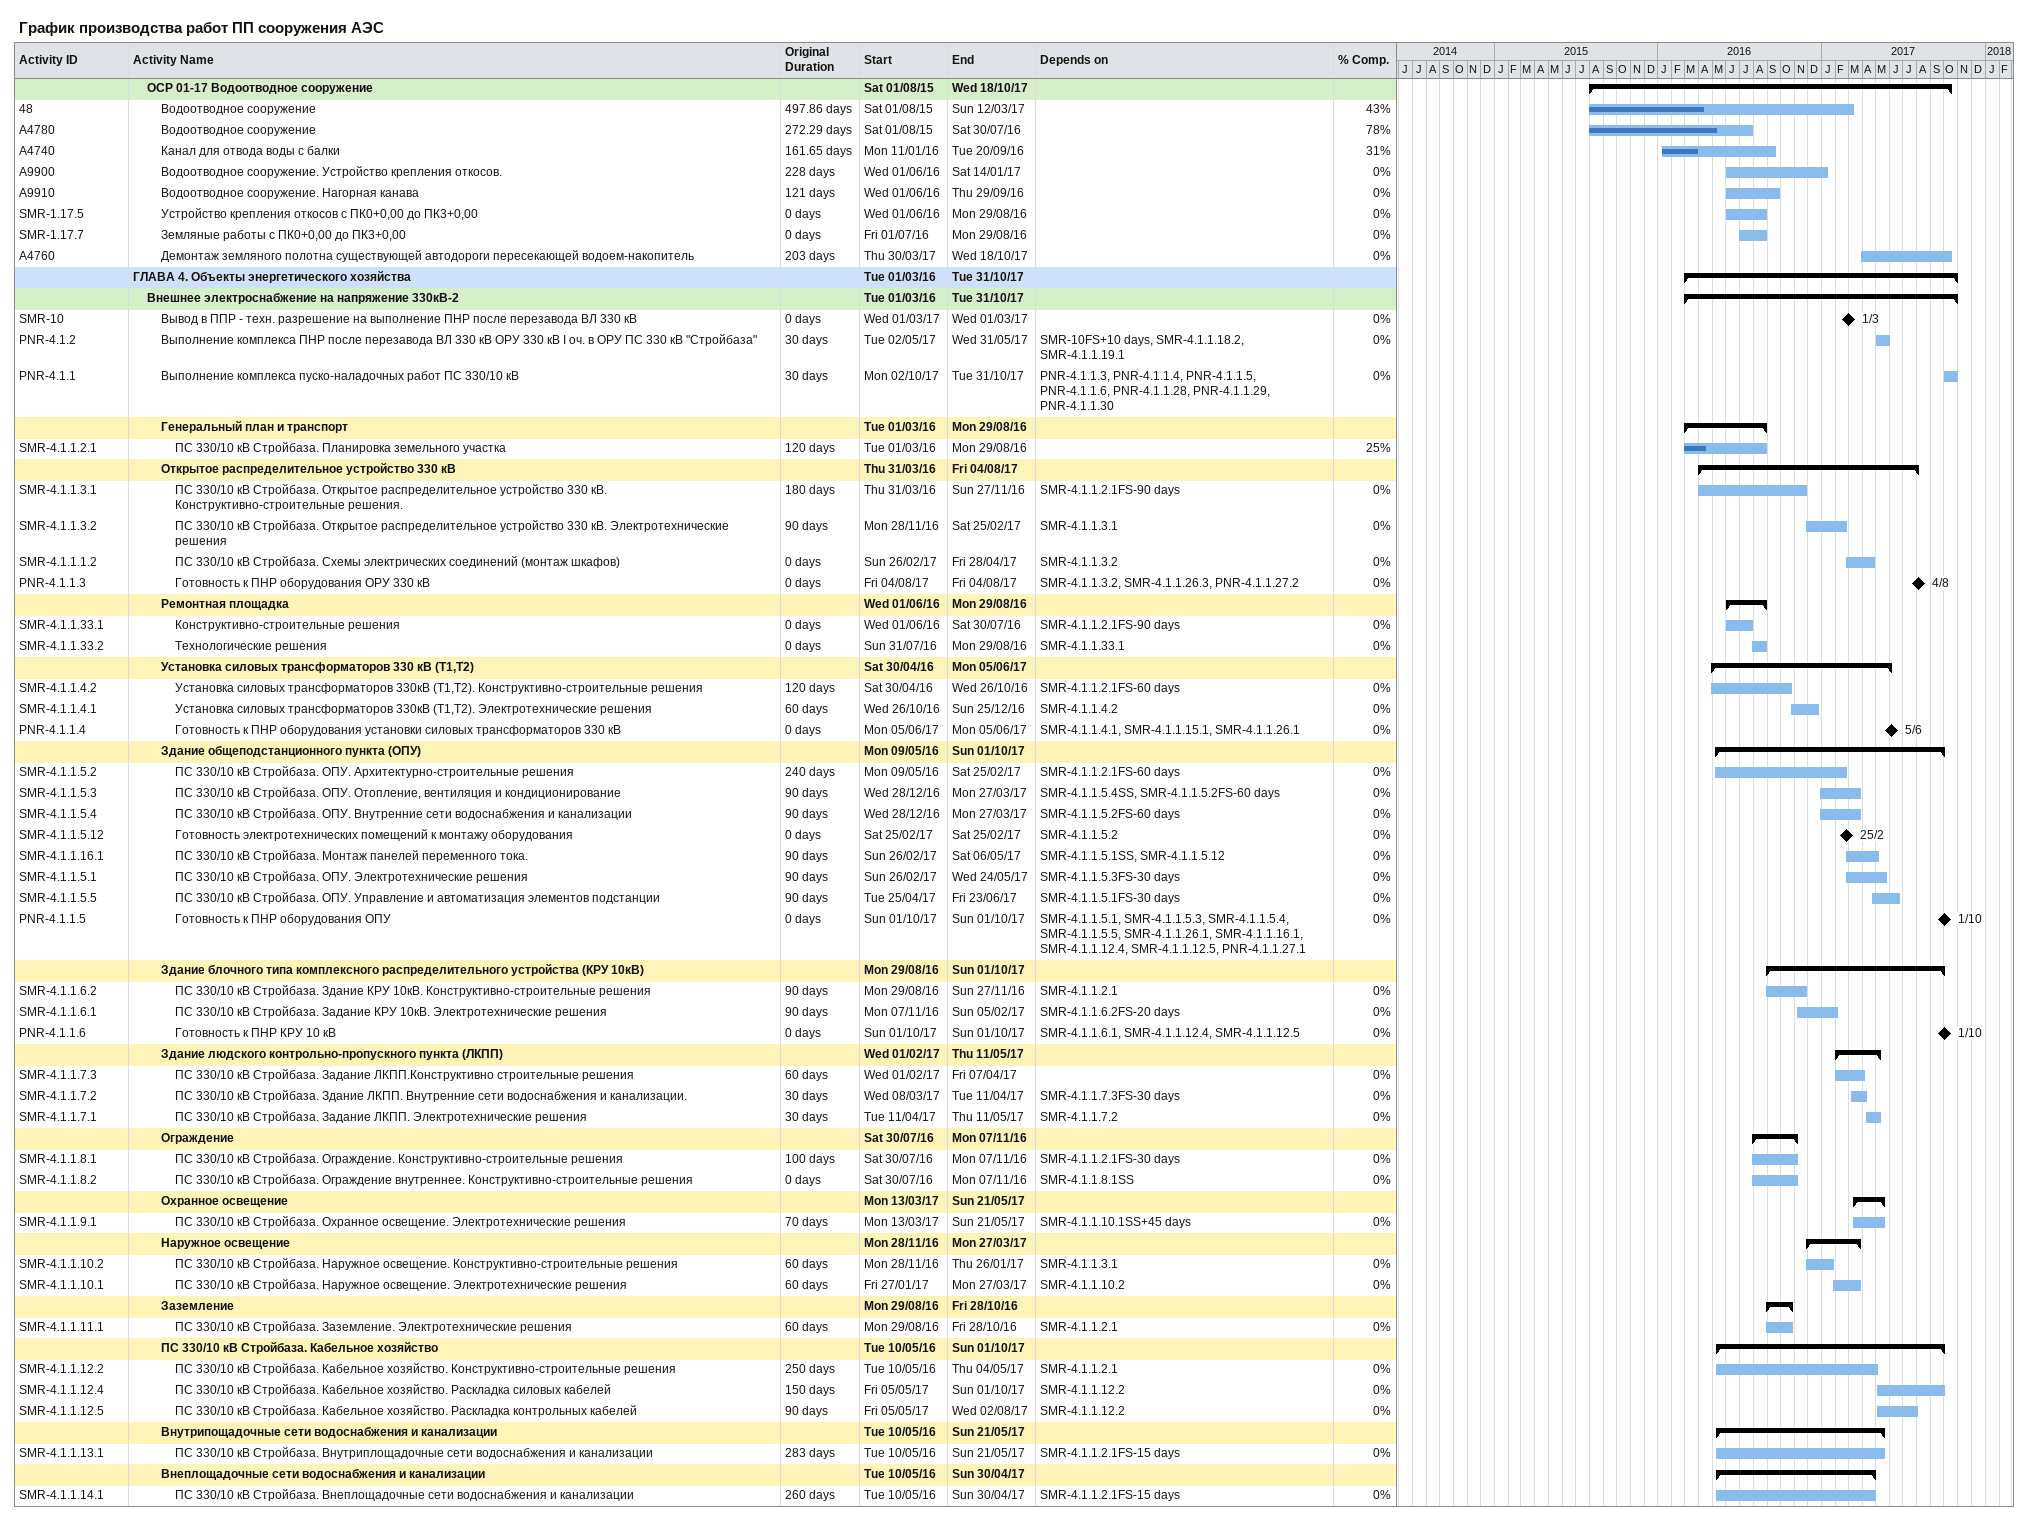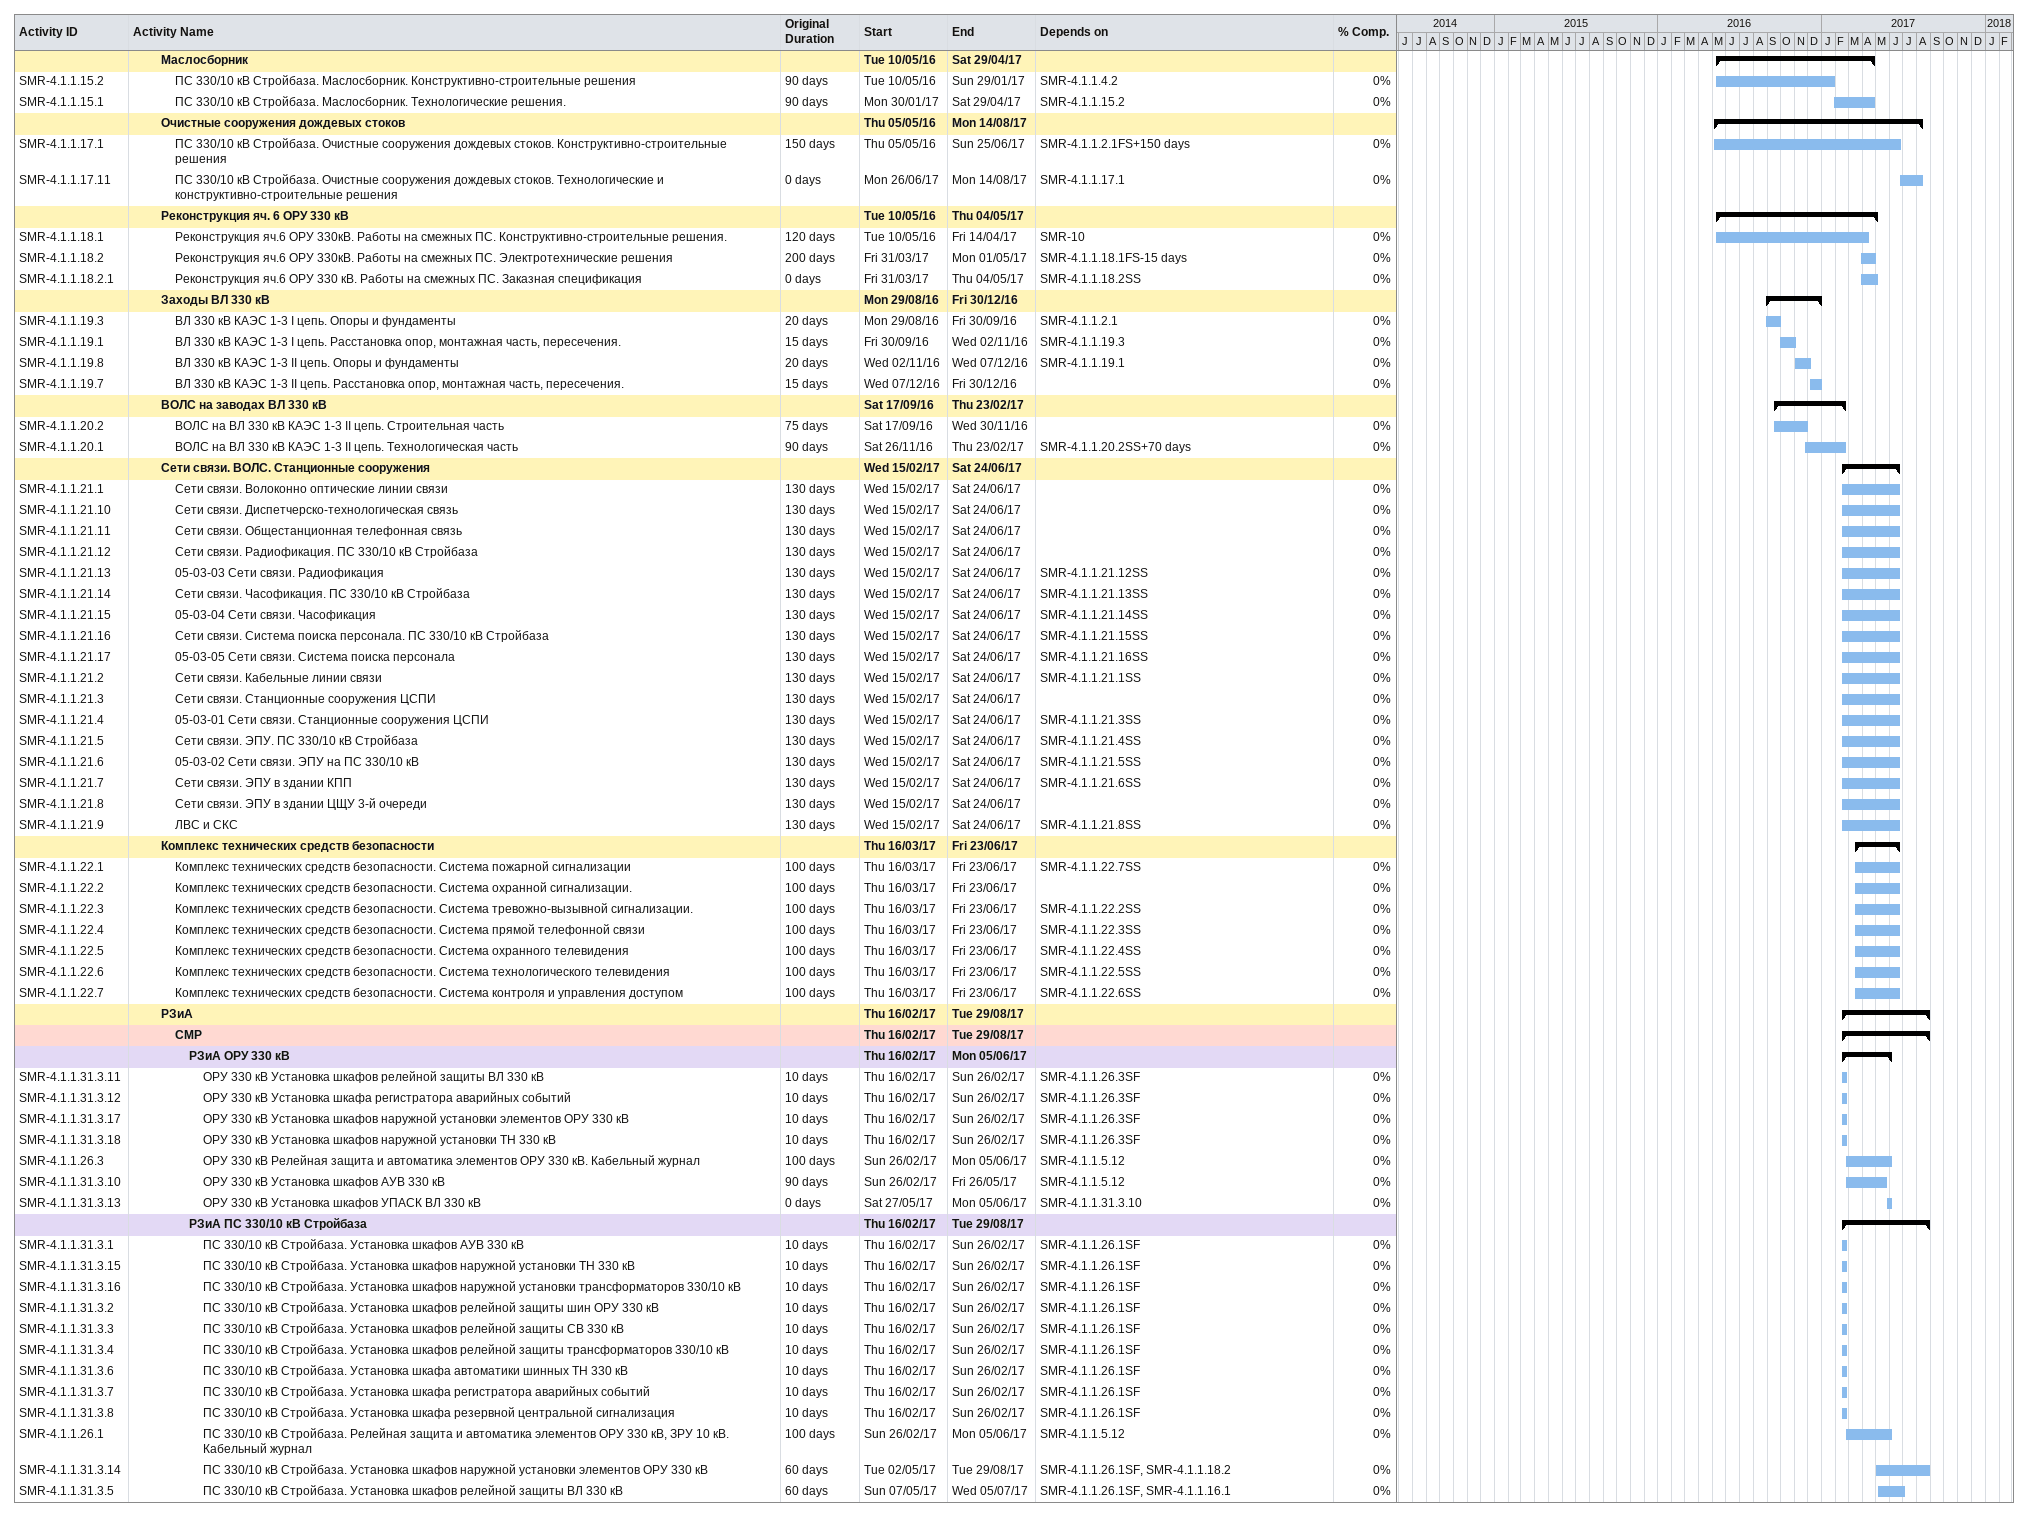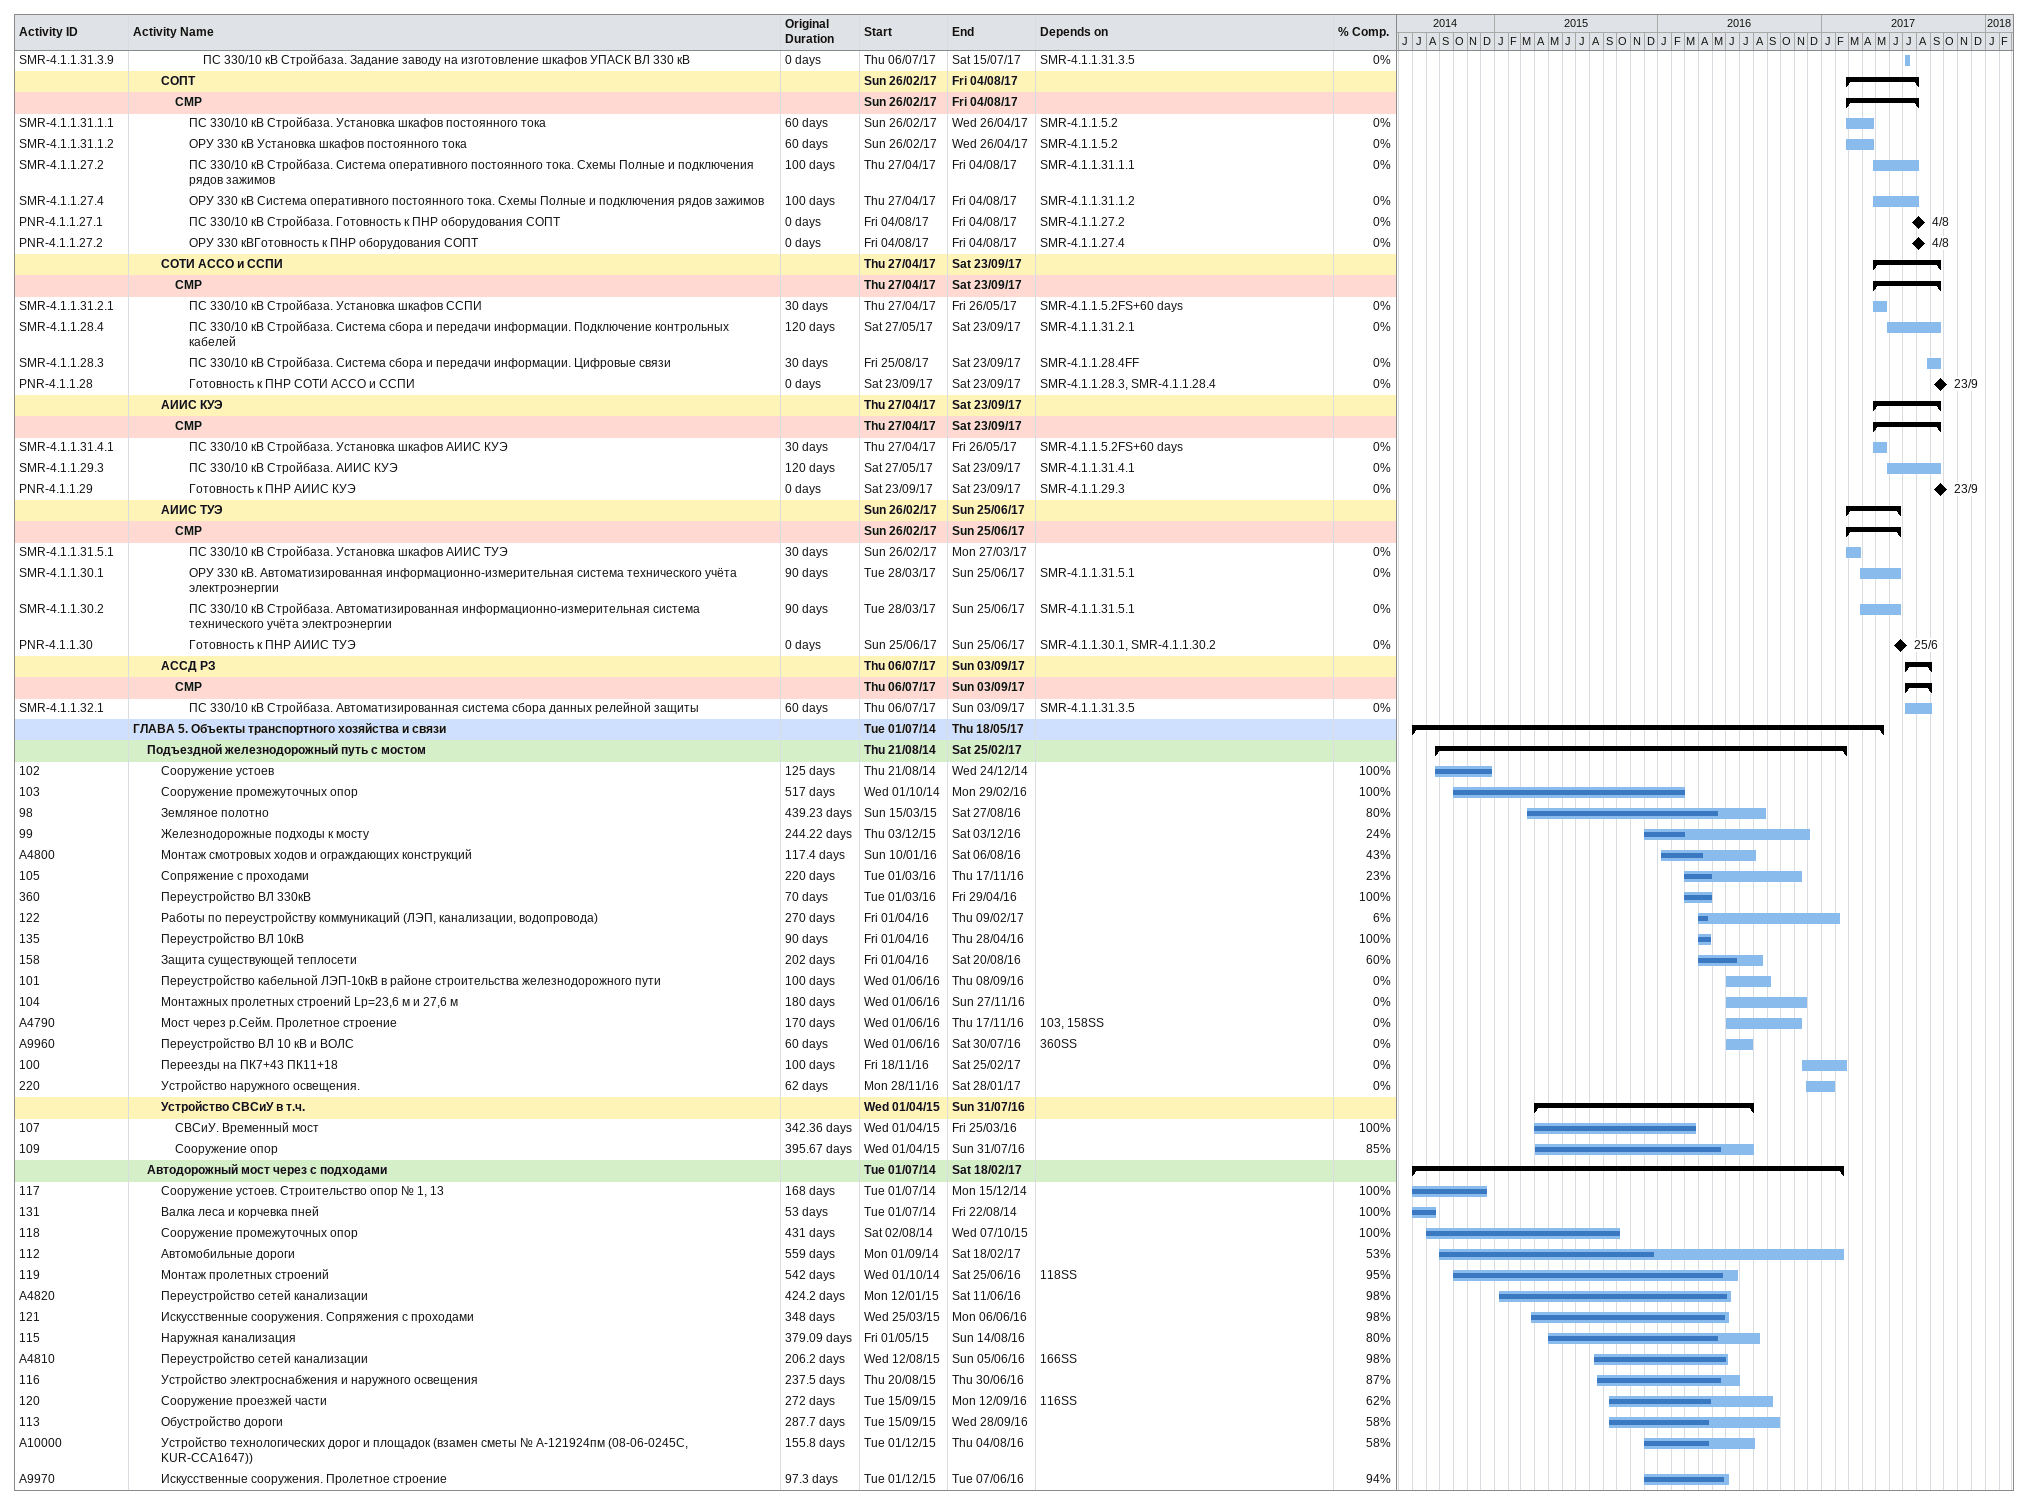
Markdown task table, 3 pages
График производства работ ПП сооружения АЭС

| ID | Level | Task | Original duration | Start | Finish | Predecessors | % complete |
|---|---|---|---|---|---|---|---|
|  | 2 | **ОСР 01-17 Водоотводное сооружение** |  | 2015-08-01 | 2017-10-18 |  |  |
| 48 | 3 | Водоотводное сооружение | 497.86d | 2015-08-01 | 2017-03-12 |  | 43 |
| A4780 | 3 | Водоотводное сооружение | 272.29d | 2015-08-01 | 2016-07-30 |  | 78 |
| A4740 | 3 | Канал для отвода воды с балки | 161.65d | 2016-01-11 | 2016-09-20 |  | 31 |
| A9900 | 3 | Водоотводное сооружение. Устройство крепления откосов. | 228d | 2016-06-01 | 2017-01-14 |  | 0 |
| A9910 | 3 | Водоотводное сооружение. Нагорная канава | 121d | 2016-06-01 | 2016-09-29 |  | 0 |
| SMR-1.17.5 | 3 | Устройство крепления откосов с ПК0+0,00 до ПК3+0,00 | 0d | 2016-06-01 | 2016-08-29 |  | 0 |
| SMR-1.17.7 | 3 | Земляные работы с ПК0+0,00 до ПК3+0,00 | 0d | 2016-07-01 | 2016-08-29 |  | 0 |
| A4760 | 3 | Демонтаж земляного полотна существующей автодороги пересекающей водоем-накопитель | 203d | 2017-03-30 | 2017-10-18 |  | 0 |
|  | 1 | **ГЛАВА 4. Объекты энергетического хозяйства** |  | 2016-03-01 | 2017-10-31 |  |  |
|  | 2 | **Внешнее электроснабжение на напряжение 330кВ-2** |  | 2016-03-01 | 2017-10-31 |  |  |
| SMR-10 | 3 | Вывод в ППР - техн. разрешение на выполнение ПНР после перезавода ВЛ 330 кВ | 0d | 2017-03-01 | 2017-03-01 |  | 0 |
| PNR-4.1.2 | 3 | Выполнение комплекса ПНР после перезавода ВЛ 330 кВ ОРУ 330 кВ I оч. в ОРУ ПС 330 кВ "Стройбаза" | 30d | 2017-05-02 | 2017-05-31 | SMR-10FS+10d, SMR-4.1.1.18.2, SMR-4.1.1.19.1 | 0 |
| PNR-4.1.1 | 3 | Выполнение комплекса пуско-наладочных работ ПС 330/10 кВ | 30d | 2017-10-02 | 2017-10-31 | PNR-4.1.1.3, PNR-4.1.1.4, PNR-4.1.1.5, PNR-4.1.1.6, PNR-4.1.1.28, PNR-4.1.1.29, PNR-4.1.1.30 | 0 |
|  | 3 | **Генеральный план и транспорт** |  | 2016-03-01 | 2016-08-29 |  |  |
| SMR-4.1.1.2.1 | 4 | ПС 330/10 кВ Стройбаза. Планировка земельного участка | 120d | 2016-03-01 | 2016-08-29 |  | 25 |
|  | 3 | **Открытое распределительное устройство 330 кВ** |  | 2016-03-31 | 2017-08-04 |  |  |
| SMR-4.1.1.3.1 | 4 | ПС 330/10 кВ Стройбаза. Открытое распределительное устройство 330 кВ. Конструктивно-строительные решения. | 180d | 2016-03-31 | 2016-11-27 | SMR-4.1.1.2.1FS-90d | 0 |
| SMR-4.1.1.3.2 | 4 | ПС 330/10 кВ Стройбаза. Открытое распределительное устройство 330 кВ. Электротехнические решения | 90d | 2016-11-28 | 2017-02-25 | SMR-4.1.1.3.1 | 0 |
| SMR-4.1.1.1.2 | 4 | ПС 330/10 кВ Стройбаза. Схемы электрических соединений (монтаж шкафов) | 0d | 2017-02-26 | 2017-04-28 | SMR-4.1.1.3.2 | 0 |
| PNR-4.1.1.3 | 4 | Готовность к ПНР оборудования ОРУ 330 кВ | 0d | 2017-08-04 | 2017-08-04 | SMR-4.1.1.3.2, SMR-4.1.1.26.3, PNR-4.1.1.27.2 | 0 |
|  | 3 | **Ремонтная площадка** |  | 2016-06-01 | 2016-08-29 |  |  |
| SMR-4.1.1.33.1 | 4 | Конструктивно-строительные решения | 0d | 2016-06-01 | 2016-07-30 | SMR-4.1.1.2.1FS-90d | 0 |
| SMR-4.1.1.33.2 | 4 | Технологические решения | 0d | 2016-07-31 | 2016-08-29 | SMR-4.1.1.33.1 | 0 |
|  | 3 | **Установка силовых трансформаторов 330 кВ (Т1,Т2)** |  | 2016-04-30 | 2017-06-05 |  |  |
| SMR-4.1.1.4.2 | 4 | Установка силовых трансформаторов 330кВ (Т1,Т2). Конструктивно-строительные решения | 120d | 2016-04-30 | 2016-10-26 | SMR-4.1.1.2.1FS-60d | 0 |
| SMR-4.1.1.4.1 | 4 | Установка силовых трансформаторов 330кВ (Т1,Т2). Электротехнические решения | 60d | 2016-10-26 | 2016-12-25 | SMR-4.1.1.4.2 | 0 |
| PNR-4.1.1.4 | 4 | Готовность к ПНР оборудования установки силовых трансформаторов 330 кВ | 0d | 2017-06-05 | 2017-06-05 | SMR-4.1.1.4.1, SMR-4.1.1.15.1, SMR-4.1.1.26.1 | 0 |
|  | 3 | **Здание общеподстанционного пункта (ОПУ)** |  | 2016-05-09 | 2017-10-01 |  |  |
| SMR-4.1.1.5.2 | 4 | ПС 330/10 кВ Стройбаза. ОПУ. Архитектурно-строительные решения | 240d | 2016-05-09 | 2017-02-25 | SMR-4.1.1.2.1FS-60d | 0 |
| SMR-4.1.1.5.3 | 4 | ПС 330/10 кВ Стройбаза. ОПУ. Отопление, вентиляция и кондиционирование | 90d | 2016-12-28 | 2017-03-27 | SMR-4.1.1.5.4SS, SMR-4.1.1.5.2FS-60d | 0 |
| SMR-4.1.1.5.4 | 4 | ПС 330/10 кВ Стройбаза. ОПУ. Внутренние сети водоснабжения и канализации | 90d | 2016-12-28 | 2017-03-27 | SMR-4.1.1.5.2FS-60d | 0 |
| SMR-4.1.1.5.12 | 4 | Готовность электротехнических помещений к монтажу оборудования | 0d | 2017-02-25 | 2017-02-25 | SMR-4.1.1.5.2 | 0 |
| SMR-4.1.1.16.1 | 4 | ПС 330/10 кВ Стройбаза. Монтаж панелей переменного тока. | 90d | 2017-02-26 | 2017-05-06 | SMR-4.1.1.5.1SS, SMR-4.1.1.5.12 | 0 |
| SMR-4.1.1.5.1 | 4 | ПС 330/10 кВ Стройбаза. ОПУ. Электротехнические решения | 90d | 2017-02-26 | 2017-05-24 | SMR-4.1.1.5.3FS-30d | 0 |
| SMR-4.1.1.5.5 | 4 | ПС 330/10 кВ Стройбаза. ОПУ. Управление и автоматизация элементов подстанции | 90d | 2017-04-25 | 2017-06-23 | SMR-4.1.1.5.1FS-30d | 0 |
| PNR-4.1.1.5 | 4 | Готовность к ПНР оборудования ОПУ | 0d | 2017-10-01 | 2017-10-01 | SMR-4.1.1.5.1, SMR-4.1.1.5.3, SMR-4.1.1.5.4, SMR-4.1.1.5.5, SMR-4.1.1.26.1, SMR-4.1.1.16.1, SMR-4.1.1.12.4, SMR-4.1.1.12.5, PNR-4.1.1.27.1 | 0 |
|  | 3 | **Здание блочного типа комплексного распределительного устройства (КРУ 10кВ)** |  | 2016-08-29 | 2017-10-01 |  |  |
| SMR-4.1.1.6.2 | 4 | ПС 330/10 кВ Стройбаза. Здание КРУ 10кВ. Конструктивно-строительные решения | 90d | 2016-08-29 | 2016-11-27 | SMR-4.1.1.2.1 | 0 |
| SMR-4.1.1.6.1 | 4 | ПС 330/10 кВ Стройбаза. Задание КРУ 10кВ. Электротехнические решения | 90d | 2016-11-07 | 2017-02-05 | SMR-4.1.1.6.2FS-20d | 0 |
| PNR-4.1.1.6 | 4 | Готовность к ПНР КРУ 10 кВ | 0d | 2017-10-01 | 2017-10-01 | SMR-4.1.1.6.1, SMR-4.1.1.12.4, SMR-4.1.1.12.5 | 0 |
|  | 3 | **Здание людского контрольно-пропускного пункта (ЛКПП)** |  | 2017-02-01 | 2017-05-11 |  |  |
| SMR-4.1.1.7.3 | 4 | ПС 330/10 кВ Стройбаза. Задание ЛКПП.Конструктивно строительные решения | 60d | 2017-02-01 | 2017-04-07 |  | 0 |
| SMR-4.1.1.7.2 | 4 | ПС 330/10 кВ Стройбаза. Здание ЛКПП. Внутренние сети водоснабжения и канализации. | 30d | 2017-03-08 | 2017-04-11 | SMR-4.1.1.7.3FS-30d | 0 |
| SMR-4.1.1.7.1 | 4 | ПС 330/10 кВ Стройбаза. Задание ЛКПП. Электротехнические решения | 30d | 2017-04-11 | 2017-05-11 | SMR-4.1.1.7.2 | 0 |
|  | 3 | **Ограждение** |  | 2016-07-30 | 2016-11-07 |  |  |
| SMR-4.1.1.8.1 | 4 | ПС 330/10 кВ Стройбаза. Ограждение. Конструктивно-строительные решения | 100d | 2016-07-30 | 2016-11-07 | SMR-4.1.1.2.1FS-30d | 0 |
| SMR-4.1.1.8.2 | 4 | ПС 330/10 кВ Стройбаза. Ограждение внутреннее. Конструктивно-строительные решения | 0d | 2016-07-30 | 2016-11-07 | SMR-4.1.1.8.1SS | 0 |
|  | 3 | **Охранное освещение** |  | 2017-03-13 | 2017-05-21 |  |  |
| SMR-4.1.1.9.1 | 4 | ПС 330/10 кВ Стройбаза. Охранное освещение. Электротехнические решения | 70d | 2017-03-13 | 2017-05-21 | SMR-4.1.1.10.1SS+45d | 0 |
|  | 3 | **Наружное освещение** |  | 2016-11-28 | 2017-03-27 |  |  |
| SMR-4.1.1.10.2 | 4 | ПС 330/10 кВ Стройбаза. Наружное освещение. Конструктивно-строительные решения | 60d | 2016-11-28 | 2017-01-26 | SMR-4.1.1.3.1 | 0 |
| SMR-4.1.1.10.1 | 4 | ПС 330/10 кВ Стройбаза. Наружное освещение. Электротехнические решения | 60d | 2017-01-27 | 2017-03-27 | SMR-4.1.1.10.2 | 0 |
|  | 3 | **Заземление** |  | 2016-08-29 | 2016-10-28 |  |  |
| SMR-4.1.1.11.1 | 4 | ПС 330/10 кВ Стройбаза. Заземление. Электротехнические решения | 60d | 2016-08-29 | 2016-10-28 | SMR-4.1.1.2.1 | 0 |
|  | 3 | **ПС 330/10 кВ Стройбаза. Кабельное хозяйство** |  | 2016-05-10 | 2017-10-01 |  |  |
| SMR-4.1.1.12.2 | 4 | ПС 330/10 кВ Стройбаза. Кабельное хозяйство. Конструктивно-строительные решения | 250d | 2016-05-10 | 2017-05-04 | SMR-4.1.1.2.1 | 0 |
| SMR-4.1.1.12.4 | 4 | ПС 330/10 кВ Стройбаза. Кабельное хозяйство. Раскладка силовых кабелей | 150d | 2017-05-05 | 2017-10-01 | SMR-4.1.1.12.2 | 0 |
| SMR-4.1.1.12.5 | 4 | ПС 330/10 кВ Стройбаза. Кабельное хозяйство. Раскладка контрольных кабелей | 90d | 2017-05-05 | 2017-08-02 | SMR-4.1.1.12.2 | 0 |
|  | 3 | **Внутрипощадочные сети водоснабжения и канализации** |  | 2016-05-10 | 2017-05-21 |  |  |
| SMR-4.1.1.13.1 | 4 | ПС 330/10 кВ Стройбаза. Внутриплощадочные сети водоснабжения и канализации | 283d | 2016-05-10 | 2017-05-21 | SMR-4.1.1.2.1FS-15d | 0 |
|  | 3 | **Внеплощадочные сети водоснабжения и канализации** |  | 2016-05-10 | 2017-04-30 |  |  |
| SMR-4.1.1.14.1 | 4 | ПС 330/10 кВ Стройбаза. Внеплощадочные сети водоснабжения и канализации | 260d | 2016-05-10 | 2017-04-30 | SMR-4.1.1.2.1FS-15d | 0 |
|  | 3 | **Маслосборник** |  | 2016-05-10 | 2017-04-29 |  |  |
| SMR-4.1.1.15.2 | 4 | ПС 330/10 кВ Стройбаза. Маслосборник. Конструктивно-строительные решения | 90d | 2016-05-10 | 2017-01-29 | SMR-4.1.1.4.2 | 0 |
| SMR-4.1.1.15.1 | 4 | ПС 330/10 кВ Стройбаза. Маслосборник. Технологические решения. | 90d | 2017-01-30 | 2017-04-29 | SMR-4.1.1.15.2 | 0 |
|  | 3 | **Очистные сооружения дождевых стоков** |  | 2016-05-05 | 2017-08-14 |  |  |
| SMR-4.1.1.17.1 | 4 | ПС 330/10 кВ Стройбаза. Очистные сооружения дождевых стоков. Конструктивно-строительные решения | 150d | 2016-05-05 | 2017-06-25 | SMR-4.1.1.2.1FS+150d | 0 |
| SMR-4.1.1.17.11 | 4 | ПС 330/10 кВ Стройбаза. Очистные сооружения дождевых стоков. Технологические и конструктивно-строительные решения | 0d | 2017-06-26 | 2017-08-14 | SMR-4.1.1.17.1 | 0 |
|  | 3 | **Реконструкция яч. 6 ОРУ 330 кВ** |  | 2016-05-10 | 2017-05-04 |  |  |
| SMR-4.1.1.18.1 | 4 | Реконструкция яч.6 ОРУ 330кВ. Работы на смежных ПС. Конструктивно-строительные решения. | 120d | 2016-05-10 | 2017-04-14 | SMR-10 | 0 |
| SMR-4.1.1.18.2 | 4 | Реконструкция яч.6 ОРУ 330кВ. Работы на смежных ПС. Электротехнические решения | 200d | 2017-03-31 | 2017-05-01 | SMR-4.1.1.18.1FS-15d | 0 |
| SMR-4.1.1.18.2.1 | 4 | Реконструкция яч.6 ОРУ 330 кВ. Работы на смежных ПС. Заказная спецификация | 0d | 2017-03-31 | 2017-05-04 | SMR-4.1.1.18.2SS | 0 |
|  | 3 | **Заходы ВЛ 330 кВ** |  | 2016-08-29 | 2016-12-30 |  |  |
| SMR-4.1.1.19.3 | 4 | ВЛ 330 кВ КАЭС 1-3 I цепь. Опоры и фундаменты | 20d | 2016-08-29 | 2016-09-30 | SMR-4.1.1.2.1 | 0 |
| SMR-4.1.1.19.1 | 4 | ВЛ 330 кВ КАЭС 1-3 I цепь. Расстановка опор, монтажная часть, пересечения. | 15d | 2016-09-30 | 2016-11-02 | SMR-4.1.1.19.3 | 0 |
| SMR-4.1.1.19.8 | 4 | ВЛ 330 кВ КАЭС 1-3 II цепь. Опоры и фундаменты | 20d | 2016-11-02 | 2016-12-07 | SMR-4.1.1.19.1 | 0 |
| SMR-4.1.1.19.7 | 4 | ВЛ 330 кВ КАЭС 1-3 II цепь. Расстановка опор, монтажная часть, пересечения. | 15d | 2016-12-07 | 2016-12-30 |  | 0 |
|  | 3 | **ВОЛС на заводах ВЛ 330 кВ** |  | 2016-09-17 | 2017-02-23 |  |  |
| SMR-4.1.1.20.2 | 4 | ВОЛС на ВЛ 330 кВ КАЭС 1-3 II цепь. Строительная часть | 75d | 2016-09-17 | 2016-11-30 |  | 0 |
| SMR-4.1.1.20.1 | 4 | ВОЛС на ВЛ 330 кВ КАЭС 1-3 II цепь. Технологическая часть | 90d | 2016-11-26 | 2017-02-23 | SMR-4.1.1.20.2SS+70d | 0 |
|  | 3 | **Сети связи. ВОЛС. Станционные сооружения** |  | 2017-02-15 | 2017-06-24 |  |  |
| SMR-4.1.1.21.1 | 4 | Сети связи. Волоконно оптические линии связи | 130d | 2017-02-15 | 2017-06-24 |  | 0 |
| SMR-4.1.1.21.10 | 4 | Сети связи. Диспетчерско-технологическая связь | 130d | 2017-02-15 | 2017-06-24 |  | 0 |
| SMR-4.1.1.21.11 | 4 | Сети связи. Общестанционная телефонная связь | 130d | 2017-02-15 | 2017-06-24 |  | 0 |
| SMR-4.1.1.21.12 | 4 | Сети связи. Радиофикация. ПС 330/10 кВ Стройбаза | 130d | 2017-02-15 | 2017-06-24 |  | 0 |
| SMR-4.1.1.21.13 | 4 | 05-03-03 Сети связи. Радиофикация | 130d | 2017-02-15 | 2017-06-24 | SMR-4.1.1.21.12SS | 0 |
| SMR-4.1.1.21.14 | 4 | Сети связи. Часофикация. ПС 330/10 кВ Стройбаза | 130d | 2017-02-15 | 2017-06-24 | SMR-4.1.1.21.13SS | 0 |
| SMR-4.1.1.21.15 | 4 | 05-03-04 Сети связи. Часофикация | 130d | 2017-02-15 | 2017-06-24 | SMR-4.1.1.21.14SS | 0 |
| SMR-4.1.1.21.16 | 4 | Сети связи. Система поиска персонала. ПС 330/10 кВ Стройбаза | 130d | 2017-02-15 | 2017-06-24 | SMR-4.1.1.21.15SS | 0 |
| SMR-4.1.1.21.17 | 4 | 05-03-05 Сети связи. Система поиска персонала | 130d | 2017-02-15 | 2017-06-24 | SMR-4.1.1.21.16SS | 0 |
| SMR-4.1.1.21.2 | 4 | Сети связи. Кабельные линии связи | 130d | 2017-02-15 | 2017-06-24 | SMR-4.1.1.21.1SS | 0 |
| SMR-4.1.1.21.3 | 4 | Сети связи. Станционные сооружения ЦСПИ | 130d | 2017-02-15 | 2017-06-24 |  | 0 |
| SMR-4.1.1.21.4 | 4 | 05-03-01 Сети связи. Станционные сооружения ЦСПИ | 130d | 2017-02-15 | 2017-06-24 | SMR-4.1.1.21.3SS | 0 |
| SMR-4.1.1.21.5 | 4 | Сети связи. ЭПУ. ПС 330/10 кВ Стройбаза | 130d | 2017-02-15 | 2017-06-24 | SMR-4.1.1.21.4SS | 0 |
| SMR-4.1.1.21.6 | 4 | 05-03-02 Сети связи. ЭПУ на ПС 330/10 кВ | 130d | 2017-02-15 | 2017-06-24 | SMR-4.1.1.21.5SS | 0 |
| SMR-4.1.1.21.7 | 4 | Сети связи. ЭПУ в здании КПП | 130d | 2017-02-15 | 2017-06-24 | SMR-4.1.1.21.6SS | 0 |
| SMR-4.1.1.21.8 | 4 | Сети связи. ЭПУ в здании ЦЩУ 3-й очереди | 130d | 2017-02-15 | 2017-06-24 |  | 0 |
| SMR-4.1.1.21.9 | 4 | ЛВС и СКС | 130d | 2017-02-15 | 2017-06-24 | SMR-4.1.1.21.8SS | 0 |
|  | 3 | **Комплекс технических средств безопасности** |  | 2017-03-16 | 2017-06-23 |  |  |
| SMR-4.1.1.22.1 | 4 | Комплекс технических средств безопасности. Система пожарной сигнализации | 100d | 2017-03-16 | 2017-06-23 | SMR-4.1.1.22.7SS | 0 |
| SMR-4.1.1.22.2 | 4 | Комплекс технических средств безопасности. Система охранной сигнализации. | 100d | 2017-03-16 | 2017-06-23 |  | 0 |
| SMR-4.1.1.22.3 | 4 | Комплекс технических средств безопасности. Система тревожно-вызывной сигнализации. | 100d | 2017-03-16 | 2017-06-23 | SMR-4.1.1.22.2SS | 0 |
| SMR-4.1.1.22.4 | 4 | Комплекс технических средств безопасности. Система прямой телефонной связи | 100d | 2017-03-16 | 2017-06-23 | SMR-4.1.1.22.3SS | 0 |
| SMR-4.1.1.22.5 | 4 | Комплекс технических средств безопасности. Система охранного телевидения | 100d | 2017-03-16 | 2017-06-23 | SMR-4.1.1.22.4SS | 0 |
| SMR-4.1.1.22.6 | 4 | Комплекс технических средств безопасности. Система технологического телевидения | 100d | 2017-03-16 | 2017-06-23 | SMR-4.1.1.22.5SS | 0 |
| SMR-4.1.1.22.7 | 4 | Комплекс технических средств безопасности. Система контроля и управления доступом | 100d | 2017-03-16 | 2017-06-23 | SMR-4.1.1.22.6SS | 0 |
|  | 3 | **РЗиА** |  | 2017-02-16 | 2017-08-29 |  |  |
|  | 4 | **СМР** |  | 2017-02-16 | 2017-08-29 |  |  |
|  | 5 | **РЗиА ОРУ 330 кВ** |  | 2017-02-16 | 2017-06-05 |  |  |
| SMR-4.1.1.31.3.11 | 6 | ОРУ 330 кВ Установка шкафов релейной защиты ВЛ 330 кВ | 10d | 2017-02-16 | 2017-02-26 | SMR-4.1.1.26.3SF | 0 |
| SMR-4.1.1.31.3.12 | 6 | ОРУ 330 кВ Установка шкафа регистратора аварийных событий | 10d | 2017-02-16 | 2017-02-26 | SMR-4.1.1.26.3SF | 0 |
| SMR-4.1.1.31.3.17 | 6 | ОРУ 330 кВ Установка шкафов наружной установки элементов ОРУ 330 кВ | 10d | 2017-02-16 | 2017-02-26 | SMR-4.1.1.26.3SF | 0 |
| SMR-4.1.1.31.3.18 | 6 | ОРУ 330 кВ Установка шкафов наружной установки ТН 330 кВ | 10d | 2017-02-16 | 2017-02-26 | SMR-4.1.1.26.3SF | 0 |
| SMR-4.1.1.26.3 | 6 | ОРУ 330 кВ Релейная защита и автоматика элементов ОРУ 330 кВ. Кабельный журнал | 100d | 2017-02-26 | 2017-06-05 | SMR-4.1.1.5.12 | 0 |
| SMR-4.1.1.31.3.10 | 6 | ОРУ 330 кВ Установка шкафов АУВ 330 кВ | 90d | 2017-02-26 | 2017-05-26 | SMR-4.1.1.5.12 | 0 |
| SMR-4.1.1.31.3.13 | 6 | ОРУ 330 кВ Установка шкафов УПАСК ВЛ 330 кВ | 0d | 2017-05-27 | 2017-06-05 | SMR-4.1.1.31.3.10 | 0 |
|  | 5 | **РЗиА ПС 330/10 кВ Стройбаза** |  | 2017-02-16 | 2017-08-29 |  |  |
| SMR-4.1.1.31.3.1 | 6 | ПС 330/10 кВ Стройбаза. Установка шкафов АУВ 330 кВ | 10d | 2017-02-16 | 2017-02-26 | SMR-4.1.1.26.1SF | 0 |
| SMR-4.1.1.31.3.15 | 6 | ПС 330/10 кВ Стройбаза. Установка шкафов наружной установки ТН 330 кВ | 10d | 2017-02-16 | 2017-02-26 | SMR-4.1.1.26.1SF | 0 |
| SMR-4.1.1.31.3.16 | 6 | ПС 330/10 кВ Стройбаза. Установка шкафов наружной установки трансформаторов 330/10 кВ | 10d | 2017-02-16 | 2017-02-26 | SMR-4.1.1.26.1SF | 0 |
| SMR-4.1.1.31.3.2 | 6 | ПС 330/10 кВ Стройбаза. Установка шкафов релейной защиты шин ОРУ 330 кВ | 10d | 2017-02-16 | 2017-02-26 | SMR-4.1.1.26.1SF | 0 |
| SMR-4.1.1.31.3.3 | 6 | ПС 330/10 кВ Стройбаза. Установка шкафов релейной защиты СВ 330 кВ | 10d | 2017-02-16 | 2017-02-26 | SMR-4.1.1.26.1SF | 0 |
| SMR-4.1.1.31.3.4 | 6 | ПС 330/10 кВ Стройбаза. Установка шкафов релейной защиты трансформаторов 330/10 кВ | 10d | 2017-02-16 | 2017-02-26 | SMR-4.1.1.26.1SF | 0 |
| SMR-4.1.1.31.3.6 | 6 | ПС 330/10 кВ Стройбаза. Установка шкафа автоматики шинных ТН 330 кВ | 10d | 2017-02-16 | 2017-02-26 | SMR-4.1.1.26.1SF | 0 |
| SMR-4.1.1.31.3.7 | 6 | ПС 330/10 кВ Стройбаза. Установка шкафа регистратора аварийных событий | 10d | 2017-02-16 | 2017-02-26 | SMR-4.1.1.26.1SF | 0 |
| SMR-4.1.1.31.3.8 | 6 | ПС 330/10 кВ Стройбаза. Установка шкафа резервной центральной сигнализация | 10d | 2017-02-16 | 2017-02-26 | SMR-4.1.1.26.1SF | 0 |
| SMR-4.1.1.26.1 | 6 | ПС 330/10 кВ Стройбаза. Релейная защита и автоматика элементов ОРУ 330 кВ, ЗРУ 10 кВ. Кабельный журнал | 100d | 2017-02-26 | 2017-06-05 | SMR-4.1.1.5.12 | 0 |
| SMR-4.1.1.31.3.14 | 6 | ПС 330/10 кВ Стройбаза. Установка шкафов наружной установки элементов ОРУ 330 кВ | 60d | 2017-05-02 | 2017-08-29 | SMR-4.1.1.26.1SF, SMR-4.1.1.18.2 | 0 |
| SMR-4.1.1.31.3.5 | 6 | ПС 330/10 кВ Стройбаза. Установка шкафов релейной защиты ВЛ 330 кВ | 60d | 2017-05-07 | 2017-07-05 | SMR-4.1.1.26.1SF, SMR-4.1.1.16.1 | 0 |
| SMR-4.1.1.31.3.9 | 6 | ПС 330/10 кВ Стройбаза. Задание заводу на изготовление шкафов УПАСК ВЛ 330 кВ | 0d | 2017-07-06 | 2017-07-15 | SMR-4.1.1.31.3.5 | 0 |
|  | 3 | **СОПТ** |  | 2017-02-26 | 2017-08-04 |  |  |
|  | 4 | **СМР** |  | 2017-02-26 | 2017-08-04 |  |  |
| SMR-4.1.1.31.1.1 | 5 | ПС 330/10 кВ Стройбаза. Установка шкафов постоянного тока | 60d | 2017-02-26 | 2017-04-26 | SMR-4.1.1.5.2 | 0 |
| SMR-4.1.1.31.1.2 | 5 | ОРУ 330 кВ Установка шкафов постоянного тока | 60d | 2017-02-26 | 2017-04-26 | SMR-4.1.1.5.2 | 0 |
| SMR-4.1.1.27.2 | 5 | ПС 330/10 кВ Стройбаза. Система оперативного постоянного тока. Схемы Полные и подключения рядов зажимов | 100d | 2017-04-27 | 2017-08-04 | SMR-4.1.1.31.1.1 | 0 |
| SMR-4.1.1.27.4 | 5 | ОРУ 330 кВ Система оперативного постоянного тока. Схемы Полные и подключения рядов зажимов | 100d | 2017-04-27 | 2017-08-04 | SMR-4.1.1.31.1.2 | 0 |
| PNR-4.1.1.27.1 | 5 | ПС 330/10 кВ Стройбаза. Готовность к ПНР оборудования СОПТ | 0d | 2017-08-04 | 2017-08-04 | SMR-4.1.1.27.2 | 0 |
| PNR-4.1.1.27.2 | 5 | ОРУ 330 кВГотовность к ПНР оборудования СОПТ | 0d | 2017-08-04 | 2017-08-04 | SMR-4.1.1.27.4 | 0 |
|  | 3 | **СОТИ АССО и ССПИ** |  | 2017-04-27 | 2017-09-23 |  |  |
|  | 4 | **СМР** |  | 2017-04-27 | 2017-09-23 |  |  |
| SMR-4.1.1.31.2.1 | 5 | ПС 330/10 кВ Стройбаза. Установка шкафов ССПИ | 30d | 2017-04-27 | 2017-05-26 | SMR-4.1.1.5.2FS+60d | 0 |
| SMR-4.1.1.28.4 | 5 | ПС 330/10 кВ Стройбаза. Система сбора и передачи информации. Подключение контрольных кабелей | 120d | 2017-05-27 | 2017-09-23 | SMR-4.1.1.31.2.1 | 0 |
| SMR-4.1.1.28.3 | 5 | ПС 330/10 кВ Стройбаза. Система сбора и передачи информации. Цифровые связи | 30d | 2017-08-25 | 2017-09-23 | SMR-4.1.1.28.4FF | 0 |
| PNR-4.1.1.28 | 5 | Готовность к ПНР СОТИ АССО и ССПИ | 0d | 2017-09-23 | 2017-09-23 | SMR-4.1.1.28.3, SMR-4.1.1.28.4 | 0 |
|  | 3 | **АИИС КУЭ** |  | 2017-04-27 | 2017-09-23 |  |  |
|  | 4 | **СМР** |  | 2017-04-27 | 2017-09-23 |  |  |
| SMR-4.1.1.31.4.1 | 5 | ПС 330/10 кВ Стройбаза. Установка шкафов АИИС КУЭ | 30d | 2017-04-27 | 2017-05-26 | SMR-4.1.1.5.2FS+60d | 0 |
| SMR-4.1.1.29.3 | 5 | ПС 330/10 кВ Стройбаза. АИИС КУЭ | 120d | 2017-05-27 | 2017-09-23 | SMR-4.1.1.31.4.1 | 0 |
| PNR-4.1.1.29 | 5 | Готовность к ПНР АИИС КУЭ | 0d | 2017-09-23 | 2017-09-23 | SMR-4.1.1.29.3 | 0 |
|  | 3 | **АИИС ТУЭ** |  | 2017-02-26 | 2017-06-25 |  |  |
|  | 4 | **СМР** |  | 2017-02-26 | 2017-06-25 |  |  |
| SMR-4.1.1.31.5.1 | 5 | ПС 330/10 кВ Стройбаза. Установка шкафов АИИС ТУЭ | 30d | 2017-02-26 | 2017-03-27 |  | 0 |
| SMR-4.1.1.30.1 | 5 | ОРУ 330 кВ. Автоматизированная информационно-измерительная система технического учёта электроэнергии | 90d | 2017-03-28 | 2017-06-25 | SMR-4.1.1.31.5.1 | 0 |
| SMR-4.1.1.30.2 | 5 | ПС 330/10 кВ Стройбаза. Автоматизированная информационно-измерительная система технического учёта электроэнергии | 90d | 2017-03-28 | 2017-06-25 | SMR-4.1.1.31.5.1 | 0 |
| PNR-4.1.1.30 | 5 | Готовность к ПНР АИИС ТУЭ | 0d | 2017-06-25 | 2017-06-25 | SMR-4.1.1.30.1, SMR-4.1.1.30.2 | 0 |
|  | 3 | **АССД РЗ** |  | 2017-07-06 | 2017-09-03 |  |  |
|  | 4 | **СМР** |  | 2017-07-06 | 2017-09-03 |  |  |
| SMR-4.1.1.32.1 | 5 | ПС 330/10 кВ Стройбаза. Автоматизированная система сбора данных релейной защиты | 60d | 2017-07-06 | 2017-09-03 | SMR-4.1.1.31.3.5 | 0 |
|  | 1 | **ГЛАВА 5. Объекты транспортного хозяйства и связи** |  | 2014-07-01 | 2017-05-18 |  |  |
|  | 2 | **Подъездной железнодорожный путь с мостом** |  | 2014-08-21 | 2017-02-25 |  |  |
| 102 | 3 | Сооружение устоев | 125d | 2014-08-21 | 2014-12-24 |  | 100 |
| 103 | 3 | Сооружение промежуточных опор | 517d | 2014-10-01 | 2016-02-29 |  | 100 |
| 98 | 3 | Земляное полотно | 439.23d | 2015-03-15 | 2016-08-27 |  | 80 |
| 99 | 3 | Железнодорожные подходы к мосту | 244.22d | 2015-12-03 | 2016-12-03 |  | 24 |
| A4800 | 3 | Монтаж смотровых ходов и ограждающих конструкций | 117.4d | 2016-01-10 | 2016-08-06 |  | 43 |
| 105 | 3 | Сопряжение с проходами | 220d | 2016-03-01 | 2016-11-17 |  | 23 |
| 360 | 3 | Переустройство ВЛ 330кВ | 70d | 2016-03-01 | 2016-04-29 |  | 100 |
| 122 | 3 | Работы по переустройству коммуникаций (ЛЭП, канализации, водопровода) | 270d | 2016-04-01 | 2017-02-09 |  | 6 |
| 135 | 3 | Переустройство ВЛ 10кВ | 90d | 2016-04-01 | 2016-04-28 |  | 100 |
| 158 | 3 | Защита существующей теплосети | 202d | 2016-04-01 | 2016-08-20 |  | 60 |
| 101 | 3 | Переустройство кабельной ЛЭП-10кВ в районе строительства железнодорожного пути | 100d | 2016-06-01 | 2016-09-08 |  | 0 |
| 104 | 3 | Монтажных пролетных строений Lp=23,6 м и 27,6 м | 180d | 2016-06-01 | 2016-11-27 |  | 0 |
| A4790 | 3 | Мост через р.Сейм. Пролетное строение | 170d | 2016-06-01 | 2016-11-17 | 103, 158SS | 0 |
| A9960 | 3 | Переустройство ВЛ 10 кВ и ВОЛС | 60d | 2016-06-01 | 2016-07-30 | 360SS | 0 |
| 100 | 3 | Переезды на ПК7+43 ПК11+18 | 100d | 2016-11-18 | 2017-02-25 |  | 0 |
| 220 | 3 | Устройство наружного освещения. | 62d | 2016-11-28 | 2017-01-28 |  | 0 |
|  | 3 | **Устройство СВСиУ в т.ч.** |  | 2015-04-01 | 2016-07-31 |  |  |
| 107 | 4 | СВСиУ. Временный мост | 342.36d | 2015-04-01 | 2016-03-25 |  | 100 |
| 109 | 4 | Сооружение опор | 395.67d | 2015-04-01 | 2016-07-31 |  | 85 |
|  | 2 | **Автодорожный мост через с подходами** |  | 2014-07-01 | 2017-02-18 |  |  |
| 117 | 3 | Сооружение устоев. Строительство опор № 1, 13 | 168d | 2014-07-01 | 2014-12-15 |  | 100 |
| 131 | 3 | Валка леса и корчевка пней | 53d | 2014-07-01 | 2014-08-22 |  | 100 |
| 118 | 3 | Сооружение промежуточных опор | 431d | 2014-08-02 | 2015-10-07 |  | 100 |
| 112 | 3 | Автомобильные дороги | 559d | 2014-09-01 | 2017-02-18 |  | 53 |
| 119 | 3 | Монтаж пролетных строений | 542d | 2014-10-01 | 2016-06-25 | 118SS | 95 |
| A4820 | 3 | Переустройство сетей канализации | 424.2d | 2015-01-12 | 2016-06-11 |  | 98 |
| 121 | 3 | Искусственные сооружения. Сопряжения с проходами | 348d | 2015-03-25 | 2016-06-06 |  | 98 |
| 115 | 3 | Наружная канализация | 379.09d | 2015-05-01 | 2016-08-14 |  | 80 |
| A4810 | 3 | Переустройство сетей канализации | 206.2d | 2015-08-12 | 2016-06-05 | 166SS | 98 |
| 116 | 3 | Устройство электроснабжения и наружного освещения | 237.5d | 2015-08-20 | 2016-06-30 |  | 87 |
| 120 | 3 | Сооружение проезжей части | 272d | 2015-09-15 | 2016-09-12 | 116SS | 62 |
| 113 | 3 | Обустройство дороги | 287.7d | 2015-09-15 | 2016-09-28 |  | 58 |
| A10000 | 3 | Устройство технологических дорог и площадок (взамен сметы № А-121924пм (08-06-0245С, KUR-CCA1647)) | 155.8d | 2015-12-01 | 2016-08-04 |  | 58 |
| A9970 | 3 | Искусственные сооружения. Пролетное строение | 97.3d | 2015-12-01 | 2016-06-07 |  | 94 |
